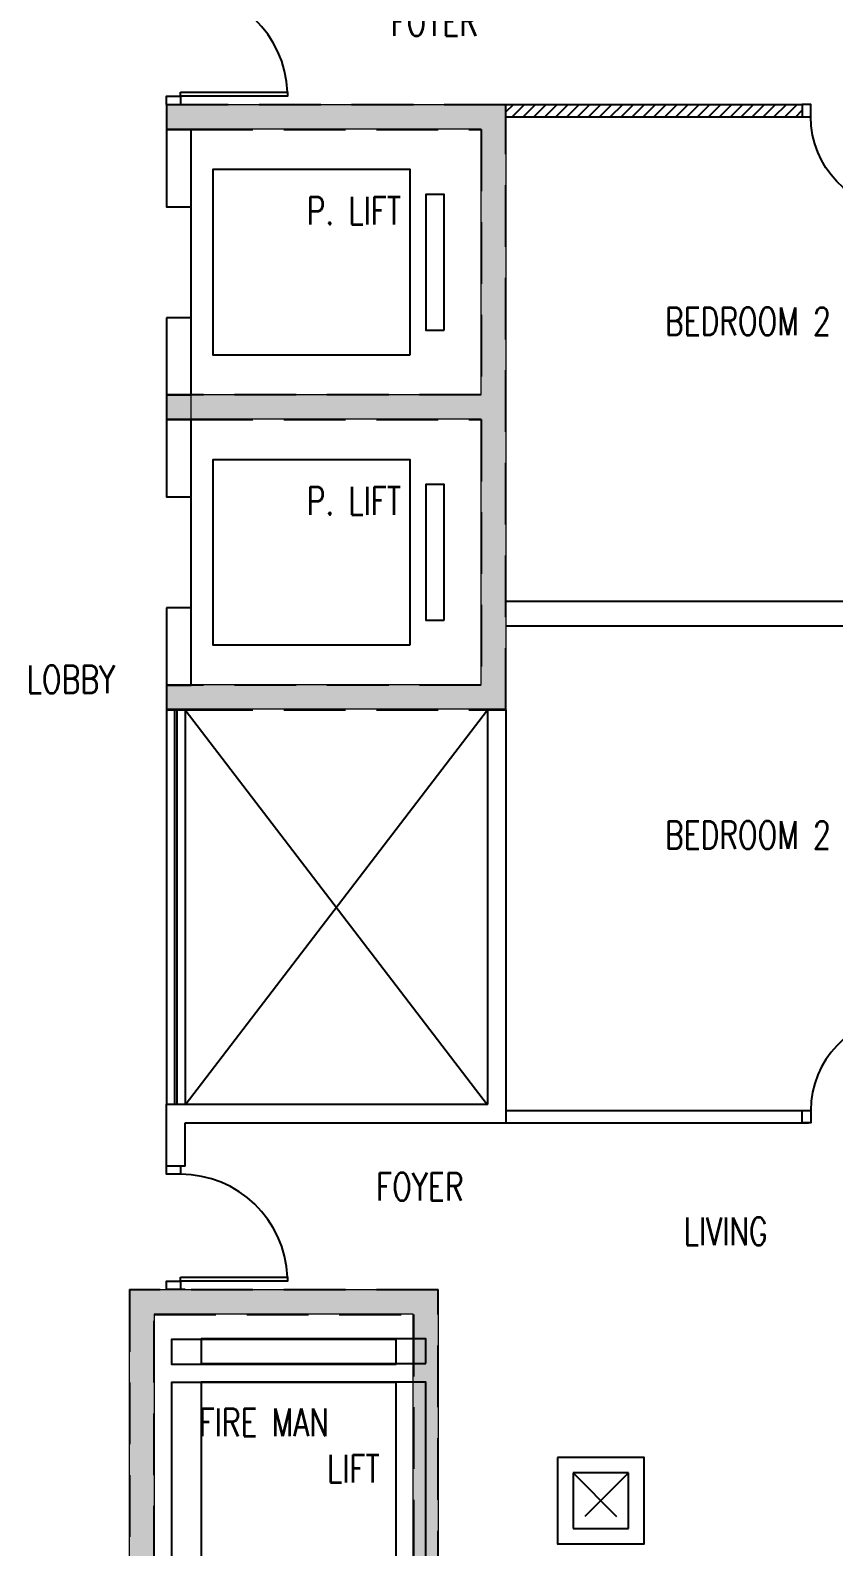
# Model space of a CAD drawing. Header units: millimetres. Extents: x 7964926 to 16080295, y -6277184 to -2986664.
# Drawn here: x 8075458 to 8081966, y -3120893 to -3108610 of the extents above; entities that cross this region are included whole.
import ezdxf

# ---------------------------------------------------------------- set-up
doc = ezdxf.new("R2010")
doc.units = ezdxf.units.MM
doc.header["$LTSCALE"] = 2000
doc.header["$MEASUREMENT"] = 0
for name, pattern in [('( Hidden )', [0.375, 0.25, -0.125]), ('DASHED2', [0.375, 0.25, -0.125]), ('HIDDEN', [0.375, 0.25, -0.125])]:
    doc.linetypes.add(name, pattern=pattern)
for name, color, linetype in [('a-col', 8, 'DASHED2'), ('a-cutout', 8, 'Continuous'), ('a-dim s', 8, 'Continuous'), ('a-door', 8, 'Continuous'), ('a-ele 1', 8, 'Continuous'), ('a-hatch col', 252, 'Continuous'), ('a-hatch wall', 8, 'Continuous'), ('a-lift', 8, 'Continuous'), ('a-text m', 8, 'Continuous'), ('a-wall', 8, 'Continuous'), ('a-window', 8, 'Continuous'), ('EARTHPIT', 230, 'Continuous')]:
    doc.layers.add(name, color=color, linetype=linetype)
doc.layers.add('STR-Column', color=250, linetype='Continuous', lineweight=15)
doc.layers.add('STR-Column Hatch', color=250, linetype='Continuous', lineweight=15)
doc.styles.add('a-100 txt m', font='romans.shx', dxfattribs={"width": 0.75, "height": 300})
pattern_1 = [(50, (5508973.43, -3570941.595), (71.7260183, -6.2752135), [7.5, -82.5]), (355, (5508973.43, -3570941.595), (-13.8751334, 75.2192134), [6, -66]), (100.4514445, (5508979.405, -3570942.12), (57.8508847, 68.9439991), [6.3740192, -70.1142112]), (46.1842, (5508973.43, -3570921.595), (106.724133, -16.551928), [11.25, -123.75]), (96.6356355, (5508982.32, -3570922.97), (93.4661946, 97.41186), [9.561034, -105.171376]), (351.184164, (5508973.43, -3570921.6), (93.4661945, 97.41186), [9, -99]), (21, (5508983.43, -3570926.595), (59.6907052, -40.261889), [7.5, -82.5]), (326, (5508983.43, -3570926.595), (24.3315332, 72.5150045), [6, -66]), (71.4514447, (5508988.4, -3570929.95), (84.0222377, 32.2531153), [6.374019, -70.1142112]), (37.5, (5508973.427, -3570941.595), (1.21598553, 33.28938538), [0, -65.2, 0, -67, 0, -66.25]), (7.5, (5508973.427, -3570941.595), (26.30695374, 39.4411712), [0, -38.2, 0, -63.7, 0, -25.25]), (327.5, (5508951.127, -3570941.595), (53.38224362, -2.25548717), [0, -25, 0, -78, 0, -103.5]), (317.5, (5508941.127, -3570941.595), (58.3186169, 10.0104982), [0, -32.5, 0, -51.8, 0, -73.5])]
pattern_2 = [(50, (5508973.43, -3743846.52), (71.7260183, -6.2752135), [7.5, -82.5]), (355, (5508973.43, -3743846.52), (-13.8751334, 75.2192134), [6, -66]), (100.4514445, (5508979.405, -3743847.04), (57.8508847, 68.9439991), [6.3740192, -70.1142112]), (46.1842, (5508973.43, -3743826.52), (106.724133, -16.551928), [11.25, -123.75]), (96.6356355, (5508982.32, -3743827.9), (93.4661946, 97.41186), [9.561034, -105.171376]), (351.184164, (5508973.43, -3743826.52), (93.4661945, 97.41186), [9, -99]), (21, (5508983.43, -3743831.52), (59.6907052, -40.2618891), [7.5, -82.5]), (326, (5508983.43, -3743831.52), (24.3315332, 72.5150045), [6, -66]), (71.4514447, (5508988.4, -3743834.87), (84.0222377, 32.2531153), [6.374019, -70.1142112]), (37.5, (5508973.427, -3743846.518), (1.21598553, 33.28938538), [0, -65.2, 0, -67, 0, -66.25]), (7.5, (5508973.427, -3743846.518), (26.30695374, 39.4411712), [0, -38.2, 0, -63.7, 0, -25.25]), (327.5, (5508951.127, -3743846.518), (53.38224362, -2.25548717), [0, -25, 0, -78, 0, -103.5]), (317.5, (5508941.127, -3743846.52), (58.3186169, 10.0104982), [0, -32.5, 0, -51.8, 0, -73.5])]

# ---------------------------------------------------------------- blocks, each defined once
blk = doc.blocks.new('*U161')
blk.add_line((70, 0), (70, 0))
blk.add_lwpolyline([(795, 100), (795, 859), (830, 859), (830, 100)], close=True)
for points in [[(0, 100), (70, 100), (70, 0), (0, 0)], [(900, 0), (830, 0), (830, 100), (900, 100)]]:
    blk.add_lwpolyline(points)
blk.add_arc((830, 100), 760, 92.6396, 180)
blk = doc.blocks.new('*U162')
blk.add_line((1027, 0), (1027, 0))
for points in [[(0, 126), (73, 126), (73, 0), (0, 0)], [(1100, 0), (1027, 0), (1027, 126), (1100, 126)]]:
    blk.add_lwpolyline(points)
blk.add_lwpolyline([(110, 0), (110, -953), (73, -953), (73, 0)], close=True)
blk.add_arc((73, 0), 953, 272.2042, 0)
blk = doc.blocks.new('2.5BHK-STAIR CORE')
at = {"layer": 'a-hatch col'}
h = blk.add_hatch(color=256, dxfattribs=at)
h.dxf.hatch_style = 1
h.paths.add_polyline_path([(0, 0), (-2750, 0), (-2750, -200), (-2550, -200), (-200, -200), (-200, -2350), (-2550, -2350), (-2750, -2350), (-2750, -2550), (-2550, -2550), (-200, -2550), (-200, -4700), (-2550, -4700), (-2750, -4700), (-2750, -4900), (-2550, -4900), (-200, -4900), (0, -4900)])
h = blk.add_hatch(color=256, dxfattribs=at)
h.dxf.hatch_style = 1
h.paths.add_polyline_path([(-3050, -9600), (-3050, -12800), (-2850, -12800), (-2850, -12600), (-2850, -9800), (-750, -9800), (-750, -12600), (-750, -12800), (-550, -12800), (-550, -9600)])
at = {"layer": 'a-col'}
for points in [[(-2550, -4700), (-2750, -4700), (-2750, -4900), (-2550, -4900), (-200, -4900), (-200, -4900), (0, -4900), (0, 0), (-2750, 0), (-2750, -200), (-2550, -200), (-200, -200), (-200, -2350), (-2550, -2350), (-2750, -2350), (-2750, -2550), (-2550, -2550), (-200, -2550), (-200, -4700)], [(-3050, -9600), (-3050, -12800), (-2850, -12800), (-2850, -12600), (-2850, -9800), (-750, -9800), (-750, -12600), (-750, -12800), (-550, -12800), (-550, -9600)]]:
    blk.add_lwpolyline(points, close=True, dxfattribs=at)
at = {"layer": 'a-cutout', "linetype": 'HIDDEN', "ltscale": 1000}
for p, q in [((-2600, -8100), (-150, -4900)), ((-2600, -4900), (-150, -8100))]:
    blk.add_line(p, q, dxfattribs=at)
at = {"layer": 'a-lift'}
for p, q in [((-2550, -1725), (-2550, -825)), ((-2550, -4075), (-2550, -3175))]:
    blk.add_line(p, q, dxfattribs=at)
for points in [[(-775, -2025), (-775, -525), (-2375, -525), (-2375, -2025)], [(-500, -1825), (-500, -725), (-650, -725), (-650, -1825)], [(-775, -4375), (-775, -2875), (-2375, -2875), (-2375, -4375)], [(-500, -4175), (-500, -3075), (-650, -3075), (-650, -4175)], [(-890, -10200), (-890, -10000), (-2710, -10000), (-2710, -10200)], [(-890, -12350), (-890, -10350), (-2710, -10350), (-2710, -12350)]]:
    blk.add_lwpolyline(points, close=True, dxfattribs=at)
at = {"layer": 'a-wall'}
for p, q in [((-150, -4900), (-150, -7250)), ((0, -4900), (0, -7250))]:
    blk.add_line(p, q, dxfattribs=at)
for points in [[(-2750, -200), (-2750, -825), (-2550, -825), (-2550, -200)], [(-2750, -1725), (-2750, -2350), (-2550, -2350), (-2550, -1725)], [(-2750, -2550), (-2750, -3175), (-2550, -3175), (-2550, -2550)], [(-2750, -4075), (-2750, -4700), (-2550, -4700), (-2550, -4075)]]:
    blk.add_lwpolyline(points, close=True, dxfattribs=at)
at = {"layer": 'a-window'}
for p, q in [((-2750, -4900), (-2750, -8100)), ((-2685, -4900), (-2685, -8100)), ((-2665, -4900), (-2665, -8100)), ((-2600, -4900), (-2600, -8100))]:
    blk.add_line(p, q, dxfattribs=at)
blk = doc.blocks.new('block 2')
at = {"layer": 'a-hatch wall'}
h = blk.add_hatch(dxfattribs=at)
h.set_pattern_fill('ANSI31', color=256, scale=500)
h.set_pattern_definition([(45, (1424320.437, 166168.526), (-44.1941738, 44.1941738), [])])
h.paths.add_polyline_path([(8159294, -2872555), (8156894, -2872555), (8156894, -2872655), (8159294, -2872655)])
at = {"layer": 'a-wall'}
for p, q in [((8156894, -2872555), (8159294, -2872555)), ((8159294, -2872555), (8159294, -2872655)), ((8156894, -2872655), (8159294, -2872655)), ((8156894, -2876580), (8160394, -2876580)), ((8156894, -2876580), (8160394, -2876580)), ((8156894, -2876780), (8160394, -2876780)), ((8156894, -2876780), (8160394, -2876780)), ((8156744, -2879805), (8156744, -2880655)), ((8156744, -2879805), (8156744, -2880655)), ((8156894, -2879805), (8156894, -2880805)), ((8156894, -2879805), (8156894, -2880705)), ((8154144, -2880805), (8154144, -2880655)), ((8154144, -2880655), (8156744, -2880655)), ((8154144, -2881155), (8154144, -2880655)), ((8154144, -2880655), (8156744, -2880655)), ((8156894, -2880705), (8159344, -2880705)), ((8159294, -2880805), (8159294, -2880705)), ((8154294, -2881155), (8154294, -2880805)), ((8154294, -2880805), (8156894, -2880805)), ((8156344, -2880805), (8159344, -2880805)), ((8154294, -2881155), (8154144, -2881155)), ((8154294, -2882155), (8154144, -2882155))]:
    blk.add_line(p, q, dxfattribs=at)
at = {"linetype": 'HIDDEN', "ltscale": 2000}
blk.add_blockref('2.5BHK-STAIR CORE', (8156894, -2872559), dxfattribs=at)
at = {"layer": 'a-door', "extrusion": (0, 0, -1), "xscale": -0.9090909090908456, "yscale": 0.9090909090908456, "zscale": -0.9090909090908456, "rotation": 270.0000569072904}
for p in [(-8154258, -2872555), (-8154258, -2882155)]:
    blk.add_blockref('*U162', p, dxfattribs=at)
at = {"layer": 'a-door', "xscale": -1, "rotation": 180}
blk.add_blockref('*U161', (8159294, -2872555), dxfattribs=at)
at = {"layer": 'a-door'}
blk.add_blockref('*U161', (8159294, -2880805), dxfattribs=at)
blk = doc.blocks.new('GI-1')
at = {"layer": 'EARTHPIT', "color": 8, "linetype": '( Hidden )'}
for p, q in [((-225, 225), (225, -225)), ((225, 225), (-225, -225))]:
    blk.add_line(p, q, dxfattribs=at)
at = {"layer": 'EARTHPIT', "color": 7}
blk.add_lwpolyline([(-350, 350), (-350, -350), (350, -350), (350, 350)], close=True, dxfattribs=at)
at = {"layer": 'EARTHPIT', "color": 7, "linetype": '( Hidden )'}
blk.add_lwpolyline([(-225, 225), (-225, -225), (225, -225), (225, 225)], close=True, dxfattribs=at)

msp = doc.modelspace()

# ---------------------------------------------------------------- hatches: boundary and pattern name
at = {"layer": 'STR-Column Hatch'}
h = msp.add_hatch(dxfattribs=at)
h.set_pattern_fill('AR-CONC', color=250, scale=10)
h.set_pattern_definition(pattern_2)
h.paths.add_polyline_path([(8076561.1, -3109210), (8079311.1, -3109210), (8079311.1, -3114110), (8076561.1, -3114110), (8076561.1, -3113910), (8079111.1, -3113910), (8079111.1, -3111760), (8076761.1, -3111760), (8076761.1, -3111560), (8079111.1, -3111560), (8079111.1, -3109410), (8076561.1, -3109410)])
h = msp.add_hatch(dxfattribs=at)
h.set_pattern_fill('AR-CONC', color=250, scale=10)
h.set_pattern_definition(pattern_2)
h.paths.add_polyline_path([(8076561.1, -3109210), (8079311.1, -3109210), (8079311.1, -3114110), (8076561.1, -3114110), (8076561.1, -3113910), (8079111.1, -3113910), (8079111.1, -3111760), (8076761.1, -3111760), (8076761.1, -3111560), (8079111.1, -3111560), (8079111.1, -3109410), (8076561.1, -3109410)])
h = msp.add_hatch(dxfattribs=at)
h.set_pattern_fill('AR-CONC', color=250, scale=10)
h.set_pattern_definition(pattern_1)
h.paths.add_polyline_path([(8076261.1, -3122010), (8076261.1, -3118810), (8078761.1, -3118810), (8078761.1, -3122010), (8078561.1, -3122010), (8078561.1, -3119010), (8076461.1, -3119010), (8076461.1, -3122010)])
h = msp.add_hatch(dxfattribs=at)
h.set_pattern_fill('AR-CONC', color=250, scale=10)
h.set_pattern_definition(pattern_1)
h.paths.add_polyline_path([(8076261.1, -3122010), (8076261.1, -3118810), (8078761.1, -3118810), (8078761.1, -3122010), (8078561.1, -3122010), (8078561.1, -3119010), (8076461.1, -3119010), (8076461.1, -3122010)])

# ---------------------------------------------------------------- linework, layer by layer
at = {"layer": 'a-dim s'}
for points in [[(8078661.1, -3119410), (8078661.1, -3119210), (8076841.1, -3119210), (8076841.1, -3119410)], [(8078661.1, -3121560), (8078661.1, -3119560), (8076841.1, -3119560), (8076841.1, -3121560)]]:
    msp.add_lwpolyline(points, close=True, dxfattribs=at)
at = {"layer": 'STR-Column', "color": 8}
for points in [[(8076561.1, -3109210), (8079311.1, -3109210), (8079311.1, -3114110), (8076561.1, -3114110), (8076561.1, -3113910), (8079111.1, -3113910), (8079111.1, -3111760), (8076761.1, -3111760), (8076761.1, -3111560), (8079111.1, -3111560), (8079111.1, -3109410), (8076561.1, -3109410)], [(8076561.1, -3109210), (8079311.1, -3109210), (8079311.1, -3114110), (8076561.1, -3114110), (8076561.1, -3113910), (8079111.1, -3113910), (8079111.1, -3111760), (8076761.1, -3111760), (8076761.1, -3111560), (8079111.1, -3111560), (8079111.1, -3109410), (8076561.1, -3109410)], [(8076261.1, -3122010), (8076261.1, -3118810), (8078761.1, -3118810), (8078761.1, -3122010), (8078561.1, -3122010), (8078561.1, -3119010), (8076461.1, -3119010), (8076461.1, -3122010)], [(8076261.1, -3122010), (8076261.1, -3118810), (8078761.1, -3118810), (8078761.1, -3122010), (8078561.1, -3122010), (8078561.1, -3119010), (8076461.1, -3119010), (8076461.1, -3122010)]]:
    msp.add_lwpolyline(points, close=True, dxfattribs=at)

# ---------------------------------------------------------------- block references
at = {"layer": 'a-ele 1', "lineweight": 25}
msp.add_blockref('block 2', (-77582.5, -236654.6), dxfattribs=at)
at = {"layer": 'EARTHPIT'}
msp.add_blockref('GI-1', (8080079.8, -3120520.5), dxfattribs=at)

# ---------------------------------------------------------------- texts
at = {"layer": 'a-text m', "char_height": 225, "style": 'a-100 txt m'}
for s, width, insert, attachment_point in [('FOYER', 1263.139, (8079085.5, -3108653.8), 9), ('P. LIFT', 1908.725, (8078462, -3109959.1), 3), ('BEDROOM 2', 2510.623, (8081943.3, -3110855), 3), ('P. LIFT', 1908.725, (8078462, -3112309.1), 3), ('LOBBY', 1908.725, (8076145.5, -3113754.3), 3), ('BEDROOM 2', 2510.623, (8081943.3, -3115015), 3), ('FOYER', 1263.139, (8078967.8, -3117864.8), 3), ('LIVING', 2510.623, (8081431.6, -3118226), 3), ('\\pxql;FIRE MAN                LIFT', 1908.725, (8078729.6, -3119773.7), 3)]:
    msp.add_mtext_dynamic_manual_height_columns(s, width=width, gutter_width=1, heights=[0], dxfattribs=dict(at, insert=insert, attachment_point=attachment_point))

doc.saveas('drawing.dxf')
